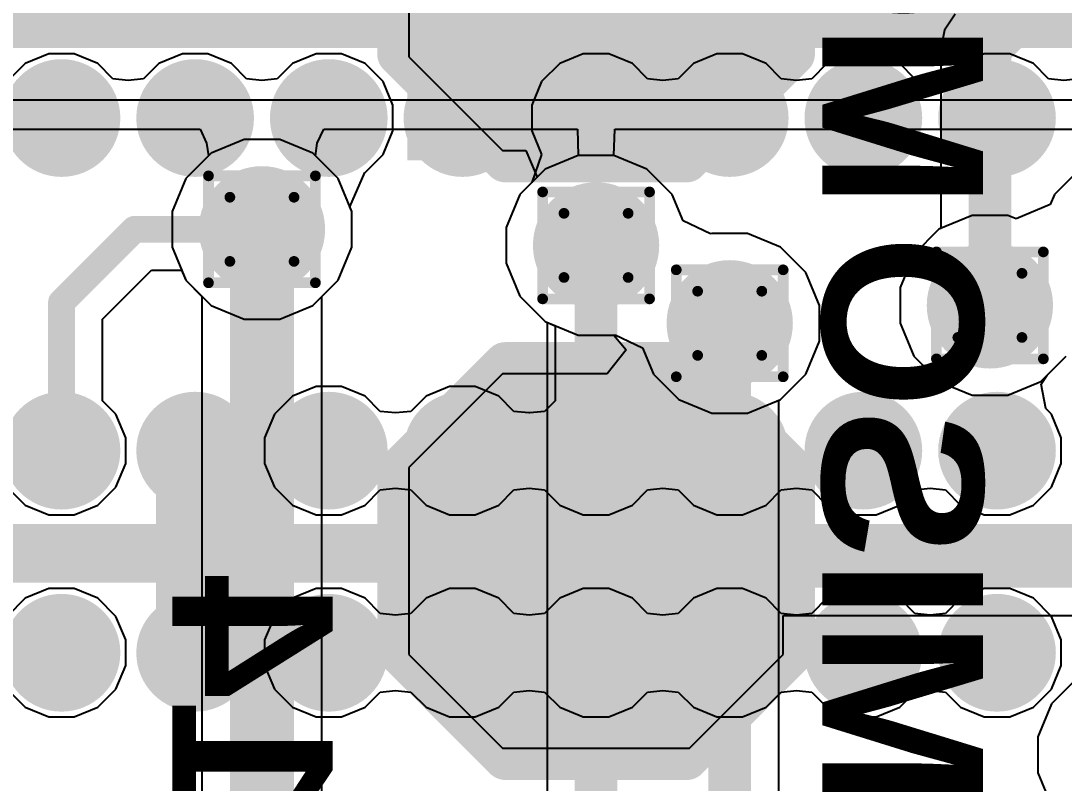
# Model space of a CAD drawing. Header units: inches. Extents: x -22 to 5433, y -13 to 5447.
# Drawn here: x 14.165 to 19.122, y -0.183 to 3.438 of the extents above; entities that cross this region are included whole.
import ezdxf

# ---------------------------------------------------------------- set-up
doc = ezdxf.new("R2010")
doc.units = ezdxf.units.IN
for name, color, linetype in [('Bottom Layer', 5, 'Continuous'), ('Bottom Overlay', 54, 'Continuous'), ('Bottom Paste', 16, 'Continuous'), ('Bottom Solder', 6, 'Continuous'), ('Drill Drawing', 1, 'Continuous'), ('Ground', 16, 'Continuous'), ('Power', 76, 'Continuous'), ('Top Layer', 1, 'Continuous'), ('Top Paste', 8, 'Continuous'), ('Top Solder', 216, 'Continuous'), ('Via Holes', 16, 'Continuous')]:
    doc.layers.add(name, color=color, linetype=linetype)
doc.styles.add('Arial_Bold', font='', dxfattribs={"height": 0.2})
doc.styles.get('Arial_Bold').set_extended_font_data('Arial', bold=True)

msp = doc.modelspace()

# ---------------------------------------------------------------- hatches: boundary and pattern name
at = {"layer": 'Bottom Layer'}
for points in [[(16.1361, 4.0923), (16.1361, 3.3303), (16.5171, 2.9493), (17.2791, 2.9493), (17.6601, 3.3303), (17.6601, 4.0923), (17.2791, 4.4733), (16.5171, 4.4733)], [(16.1361, 1.2534), (16.1361, 0.4914), (16.5171, 0.1104), (17.2791, 0.1104), (17.6601, 0.4914), (17.6601, 1.2534), (17.2791, 1.6344), (16.5171, 1.6344)]]:
    msp.add_hatch(color=5, dxfattribs=at).paths.add_polyline_path(points)
h = msp.add_hatch(color=5, dxfattribs=at)
edge = h.paths.add_edge_path()
edge.add_arc((15.3106, 2.4481), 0.3, 0, 360)
h = msp.add_hatch(color=5, dxfattribs=at)
edge = h.paths.add_edge_path()
edge.add_arc((16.8981, 2.3717), 0.3, 0, 360)
h = msp.add_hatch(color=5, dxfattribs=at)
edge = h.paths.add_edge_path()
edge.add_arc((18.7693, 2.0868), 0.3, 0, 360)
h = msp.add_hatch(color=5, dxfattribs=at)
edge = h.paths.add_edge_path()
edge.add_arc((17.5331, 2.0017), 0.3, 0, 360)
at = {"layer": 'Bottom Paste'}
for points in [[(16.1361, 4.0923), (16.1361, 3.3303), (16.5171, 2.9493), (17.2791, 2.9493), (17.6601, 3.3303), (17.6601, 4.0923), (17.2791, 4.4733), (16.5171, 4.4733)], [(16.1361, 1.2534), (16.1361, 0.4914), (16.5171, 0.1104), (17.2791, 0.1104), (17.6601, 0.4914), (17.6601, 1.2534), (17.2791, 1.6344), (16.5171, 1.6344)]]:
    msp.add_hatch(color=16, dxfattribs=at).paths.add_polyline_path(points)
at = {"layer": 'Bottom Solder'}
for points in [[(16.0345, 4.1431), (16.0345, 3.2795), (16.4663, 2.8477), (17.3299, 2.8477), (17.7617, 3.2795), (17.7617, 4.1431), (17.3299, 4.5749), (16.4663, 4.5749)], [(16.0345, 1.3042), (16.0345, 0.4406), (16.4663, 0.0088), (17.3299, 0.0088), (17.7617, 0.4406), (17.7617, 1.3042), (17.3299, 1.736), (16.4663, 1.736)]]:
    msp.add_hatch(color=6, dxfattribs=at).paths.add_polyline_path(points)
at = {"layer": 'Ground'}
h = msp.add_hatch(color=16, dxfattribs=at)
edge = h.paths.add_edge_path()
edge.add_arc((15.3106, 2.4481), 0.3, 0, 360)
h = msp.add_hatch(color=16, dxfattribs=at)
edge = h.paths.add_edge_path()
edge.add_arc((16.8981, 2.3717), 0.3, 0, 360)
h = msp.add_hatch(color=16, dxfattribs=at)
edge = h.paths.add_edge_path()
edge.add_arc((18.7693, 2.0868), 0.3, 0, 360)
h = msp.add_hatch(color=16, dxfattribs=at)
edge = h.paths.add_edge_path()
edge.add_arc((17.5331, 2.0017), 0.3, 0, 360)
at = {"layer": 'Power'}
h = msp.add_hatch(color=76, dxfattribs=at)
edge = h.paths.add_edge_path()
edge.add_arc((15.3106, 2.4481), 0.3, 0, 360)
h = msp.add_hatch(color=76, dxfattribs=at)
edge = h.paths.add_edge_path()
edge.add_arc((16.8981, 2.3717), 0.3, 0, 360)
h = msp.add_hatch(color=76, dxfattribs=at)
edge = h.paths.add_edge_path()
edge.add_arc((18.7693, 2.0868), 0.3, 0, 360)
h = msp.add_hatch(color=76, dxfattribs=at)
edge = h.paths.add_edge_path()
edge.add_arc((17.5331, 2.0017), 0.3, 0, 360)
at = {"layer": 'Top Layer'}
for points in [[(14.7309, 3.3245), (15.2389, 3.3245), (15.2389, 4.1373), (14.7309, 4.1373)], [(16.6359, 3.3245), (17.1439, 3.3245), (17.1439, 4.1373), (16.6359, 4.1373)], [(18.5409, 3.3245), (19.0489, 3.3245), (19.0489, 4.1373), (18.5409, 4.1373)], [(7.3731, 3.3096), (23.4261, 3.3096), (23.4261, 3.589), (7.3731, 3.589)], [(16.0009, 2.7762), (16.5089, 2.7762), (16.5089, 3.589), (16.0009, 3.589)], [(14.8071, 0.2362), (15.1881, 0.2362), (15.1881, 1.5824), (14.8071, 1.5824)], [(8.0081, 0.7696), (24.7131, 0.7696), (24.7131, 1.049), (8.0081, 1.049)]]:
    msp.add_hatch(color=1, dxfattribs=at).paths.add_polyline_path(points)
h = msp.add_hatch(color=1, dxfattribs=at)
edge = h.paths.add_edge_path()
edge.add_arc((14.3581, 2.9767), 0.178, 0, 360)
h = msp.add_hatch(color=1, dxfattribs=at)
edge = h.paths.add_edge_path()
edge.add_arc((14.9931, 2.9767), 0.178, 0, 360)
h = msp.add_hatch(color=1, dxfattribs=at)
edge = h.paths.add_edge_path()
edge.add_arc((15.6281, 2.9767), 0.178, 0, 360)
h = msp.add_hatch(color=1, dxfattribs=at)
edge = h.paths.add_edge_path()
edge.add_arc((16.2631, 2.9767), 0.178, 0, 360)
h = msp.add_hatch(color=1, dxfattribs=at)
edge = h.paths.add_edge_path()
edge.add_arc((16.8981, 2.9767), 0.178, 0, 360)
h = msp.add_hatch(color=1, dxfattribs=at)
edge = h.paths.add_edge_path()
edge.add_arc((17.5331, 2.9767), 0.178, 0, 360)
h = msp.add_hatch(color=1, dxfattribs=at)
edge = h.paths.add_edge_path()
edge.add_arc((18.1681, 2.9767), 0.178, 0, 360)
h = msp.add_hatch(color=1, dxfattribs=at)
edge = h.paths.add_edge_path()
edge.add_arc((18.8031, 2.9767), 0.178, 0, 360)
h = msp.add_hatch(color=1, dxfattribs=at)
edge = h.paths.add_edge_path()
edge.add_arc((15.3106, 2.4481), 0.3, 0, 360)
h = msp.add_hatch(color=1, dxfattribs=at)
edge = h.paths.add_edge_path()
edge.add_arc((16.8981, 2.3717), 0.3, 0, 360)
h = msp.add_hatch(color=1, dxfattribs=at)
edge = h.paths.add_edge_path()
edge.add_arc((18.7693, 2.0868), 0.3, 0, 360)
h = msp.add_hatch(color=1, dxfattribs=at)
edge = h.paths.add_edge_path()
edge.add_arc((17.5331, 2.0017), 0.3, 0, 360)
h = msp.add_hatch(color=1, dxfattribs=at)
edge = h.paths.add_edge_path()
edge.add_arc((14.3581, 1.3967), 0.178, 0, 360)
h = msp.add_hatch(color=1, dxfattribs=at)
edge = h.paths.add_edge_path()
edge.add_arc((14.9931, 1.3967), 0.178, 0, 360)
h = msp.add_hatch(color=1, dxfattribs=at)
edge = h.paths.add_edge_path()
edge.add_arc((15.6281, 1.3967), 0.178, 0, 360)
h = msp.add_hatch(color=1, dxfattribs=at)
edge = h.paths.add_edge_path()
edge.add_arc((16.2631, 1.3967), 0.178, 0, 360)
h = msp.add_hatch(color=1, dxfattribs=at)
edge = h.paths.add_edge_path()
edge.add_arc((16.8981, 1.3967), 0.178, 0, 360)
h = msp.add_hatch(color=1, dxfattribs=at)
edge = h.paths.add_edge_path()
edge.add_arc((17.5331, 1.3967), 0.178, 0, 360)
h = msp.add_hatch(color=1, dxfattribs=at)
edge = h.paths.add_edge_path()
edge.add_arc((18.1681, 1.3967), 0.178, 0, 360)
h = msp.add_hatch(color=1, dxfattribs=at)
edge = h.paths.add_edge_path()
edge.add_arc((18.8031, 1.3967), 0.178, 0, 360)
h = msp.add_hatch(color=1, dxfattribs=at)
edge = h.paths.add_edge_path()
edge.add_arc((14.3581, 0.4367), 0.178, 0, 360)
h = msp.add_hatch(color=1, dxfattribs=at)
edge = h.paths.add_edge_path()
edge.add_arc((14.9931, 0.4367), 0.178, 0, 360)
h = msp.add_hatch(color=1, dxfattribs=at)
edge = h.paths.add_edge_path()
edge.add_arc((15.6281, 0.4367), 0.178, 0, 360)
h = msp.add_hatch(color=1, dxfattribs=at)
edge = h.paths.add_edge_path()
edge.add_arc((16.2631, 0.4367), 0.178, 0, 360)
h = msp.add_hatch(color=1, dxfattribs=at)
edge = h.paths.add_edge_path()
edge.add_arc((16.8981, 0.4367), 0.178, 0, 360)
h = msp.add_hatch(color=1, dxfattribs=at)
edge = h.paths.add_edge_path()
edge.add_arc((17.5331, 0.4367), 0.178, 0, 360)
h = msp.add_hatch(color=1, dxfattribs=at)
edge = h.paths.add_edge_path()
edge.add_arc((18.1681, 0.4367), 0.178, 0, 360)
h = msp.add_hatch(color=1, dxfattribs=at)
edge = h.paths.add_edge_path()
edge.add_arc((18.8031, 0.4367), 0.178, 0, 360)
at = {"layer": 'Top Paste'}
h = msp.add_hatch(color=8, dxfattribs=at)
edge = h.paths.add_edge_path()
edge.add_arc((14.3581, 2.9767), 0.178, 0, 360)
h = msp.add_hatch(color=8, dxfattribs=at)
edge = h.paths.add_edge_path()
edge.add_arc((14.9931, 2.9767), 0.178, 0, 360)
h = msp.add_hatch(color=8, dxfattribs=at)
edge = h.paths.add_edge_path()
edge.add_arc((15.6281, 2.9767), 0.178, 0, 360)
h = msp.add_hatch(color=8, dxfattribs=at)
edge = h.paths.add_edge_path()
edge.add_arc((16.2631, 2.9767), 0.178, 0, 360)
h = msp.add_hatch(color=8, dxfattribs=at)
edge = h.paths.add_edge_path()
edge.add_arc((16.8981, 2.9767), 0.178, 0, 360)
h = msp.add_hatch(color=8, dxfattribs=at)
edge = h.paths.add_edge_path()
edge.add_arc((17.5331, 2.9767), 0.178, 0, 360)
h = msp.add_hatch(color=8, dxfattribs=at)
edge = h.paths.add_edge_path()
edge.add_arc((18.1681, 2.9767), 0.178, 0, 360)
h = msp.add_hatch(color=8, dxfattribs=at)
edge = h.paths.add_edge_path()
edge.add_arc((18.8031, 2.9767), 0.178, 0, 360)
h = msp.add_hatch(color=8, dxfattribs=at)
edge = h.paths.add_edge_path()
edge.add_arc((14.3581, 1.3967), 0.178, 0, 360)
h = msp.add_hatch(color=8, dxfattribs=at)
edge = h.paths.add_edge_path()
edge.add_arc((14.9931, 1.3967), 0.178, 0, 360)
h = msp.add_hatch(color=8, dxfattribs=at)
edge = h.paths.add_edge_path()
edge.add_arc((15.6281, 1.3967), 0.178, 0, 360)
h = msp.add_hatch(color=8, dxfattribs=at)
edge = h.paths.add_edge_path()
edge.add_arc((16.2631, 1.3967), 0.178, 0, 360)
h = msp.add_hatch(color=8, dxfattribs=at)
edge = h.paths.add_edge_path()
edge.add_arc((16.8981, 1.3967), 0.178, 0, 360)
h = msp.add_hatch(color=8, dxfattribs=at)
edge = h.paths.add_edge_path()
edge.add_arc((17.5331, 1.3967), 0.178, 0, 360)
h = msp.add_hatch(color=8, dxfattribs=at)
edge = h.paths.add_edge_path()
edge.add_arc((18.1681, 1.3967), 0.178, 0, 360)
h = msp.add_hatch(color=8, dxfattribs=at)
edge = h.paths.add_edge_path()
edge.add_arc((18.8031, 1.3967), 0.178, 0, 360)
h = msp.add_hatch(color=8, dxfattribs=at)
edge = h.paths.add_edge_path()
edge.add_arc((14.3581, 0.4367), 0.178, 0, 360)
h = msp.add_hatch(color=8, dxfattribs=at)
edge = h.paths.add_edge_path()
edge.add_arc((14.9931, 0.4367), 0.178, 0, 360)
h = msp.add_hatch(color=8, dxfattribs=at)
edge = h.paths.add_edge_path()
edge.add_arc((15.6281, 0.4367), 0.178, 0, 360)
h = msp.add_hatch(color=8, dxfattribs=at)
edge = h.paths.add_edge_path()
edge.add_arc((16.2631, 0.4367), 0.178, 0, 360)
h = msp.add_hatch(color=8, dxfattribs=at)
edge = h.paths.add_edge_path()
edge.add_arc((16.8981, 0.4367), 0.178, 0, 360)
h = msp.add_hatch(color=8, dxfattribs=at)
edge = h.paths.add_edge_path()
edge.add_arc((17.5331, 0.4367), 0.178, 0, 360)
h = msp.add_hatch(color=8, dxfattribs=at)
edge = h.paths.add_edge_path()
edge.add_arc((18.1681, 0.4367), 0.178, 0, 360)
h = msp.add_hatch(color=8, dxfattribs=at)
edge = h.paths.add_edge_path()
edge.add_arc((18.8031, 0.4367), 0.178, 0, 360)
at = {"layer": 'Top Solder'}
h = msp.add_hatch(color=216, dxfattribs=at)
edge = h.paths.add_edge_path()
edge.add_arc((14.3581, 2.9767), 0.2796, 0, 360)
h = msp.add_hatch(color=216, dxfattribs=at)
edge = h.paths.add_edge_path()
edge.add_arc((14.9931, 2.9767), 0.2796, 0, 360)
h = msp.add_hatch(color=216, dxfattribs=at)
edge = h.paths.add_edge_path()
edge.add_arc((15.6281, 2.9767), 0.2796, 0, 360)
h = msp.add_hatch(color=216, dxfattribs=at)
edge = h.paths.add_edge_path()
edge.add_arc((16.2631, 2.9767), 0.2796, 0, 360)
h = msp.add_hatch(color=216, dxfattribs=at)
edge = h.paths.add_edge_path()
edge.add_arc((16.8981, 2.9767), 0.2796, 0, 360)
h = msp.add_hatch(color=216, dxfattribs=at)
edge = h.paths.add_edge_path()
edge.add_arc((17.5331, 2.9767), 0.2796, 0, 360)
h = msp.add_hatch(color=216, dxfattribs=at)
edge = h.paths.add_edge_path()
edge.add_arc((18.1681, 2.9767), 0.2796, 0, 360)
h = msp.add_hatch(color=216, dxfattribs=at)
edge = h.paths.add_edge_path()
edge.add_arc((18.8031, 2.9767), 0.2796, 0, 360)
h = msp.add_hatch(color=216, dxfattribs=at)
edge = h.paths.add_edge_path()
edge.add_arc((14.3581, 1.3967), 0.2796, 0, 360)
h = msp.add_hatch(color=216, dxfattribs=at)
edge = h.paths.add_edge_path()
edge.add_arc((14.9931, 1.3967), 0.2796, 0, 360)
h = msp.add_hatch(color=216, dxfattribs=at)
edge = h.paths.add_edge_path()
edge.add_arc((15.6281, 1.3967), 0.2796, 0, 360)
h = msp.add_hatch(color=216, dxfattribs=at)
edge = h.paths.add_edge_path()
edge.add_arc((16.2631, 1.3967), 0.2796, 0, 360)
h = msp.add_hatch(color=216, dxfattribs=at)
edge = h.paths.add_edge_path()
edge.add_arc((16.8981, 1.3967), 0.2796, 0, 360)
h = msp.add_hatch(color=216, dxfattribs=at)
edge = h.paths.add_edge_path()
edge.add_arc((17.5331, 1.3967), 0.2796, 0, 360)
h = msp.add_hatch(color=216, dxfattribs=at)
edge = h.paths.add_edge_path()
edge.add_arc((18.1681, 1.3967), 0.2796, 0, 360)
h = msp.add_hatch(color=216, dxfattribs=at)
edge = h.paths.add_edge_path()
edge.add_arc((18.8031, 1.3967), 0.2796, 0, 360)
h = msp.add_hatch(color=216, dxfattribs=at)
edge = h.paths.add_edge_path()
edge.add_arc((14.3581, 0.4367), 0.2796, 0, 360)
h = msp.add_hatch(color=216, dxfattribs=at)
edge = h.paths.add_edge_path()
edge.add_arc((14.9931, 0.4367), 0.2796, 0, 360)
h = msp.add_hatch(color=216, dxfattribs=at)
edge = h.paths.add_edge_path()
edge.add_arc((15.6281, 0.4367), 0.2796, 0, 360)
h = msp.add_hatch(color=216, dxfattribs=at)
edge = h.paths.add_edge_path()
edge.add_arc((16.2631, 0.4367), 0.2796, 0, 360)
h = msp.add_hatch(color=216, dxfattribs=at)
edge = h.paths.add_edge_path()
edge.add_arc((16.8981, 0.4367), 0.2796, 0, 360)
h = msp.add_hatch(color=216, dxfattribs=at)
edge = h.paths.add_edge_path()
edge.add_arc((17.5331, 0.4367), 0.2796, 0, 360)
h = msp.add_hatch(color=216, dxfattribs=at)
edge = h.paths.add_edge_path()
edge.add_arc((18.1681, 0.4367), 0.2796, 0, 360)
h = msp.add_hatch(color=216, dxfattribs=at)
edge = h.paths.add_edge_path()
edge.add_arc((18.8031, 0.4367), 0.2796, 0, 360)
at = {"layer": 'Via Holes'}
h = msp.add_hatch(color=7, dxfattribs=at)
edge = h.paths.add_edge_path()
edge.add_arc((15.3106, 2.4481), 0.15, 0, 360)
h = msp.add_hatch(color=7, dxfattribs=at)
edge = h.paths.add_edge_path()
edge.add_arc((16.8981, 2.3717), 0.15, 0, 360)
h = msp.add_hatch(color=7, dxfattribs=at)
edge = h.paths.add_edge_path()
edge.add_arc((18.7693, 2.0868), 0.15, 0, 360)
h = msp.add_hatch(color=7, dxfattribs=at)
edge = h.paths.add_edge_path()
edge.add_arc((17.5331, 2.0017), 0.15, 0, 360)

# ---------------------------------------------------------------- linework, layer by layer
at = {"layer": 'Bottom Layer'}
for p, q in [((16.0091, 4.1558), (16.0091, 3.2668)), ((16.0091, 3.2668), (16.4536, 2.8223)), ((15.2257, 2.8751), (15.0687, 2.81)), ((15.3955, 2.8751), (15.2257, 2.8751)), ((15.5525, 2.81), (15.3955, 2.8751)), ((15.0687, 2.81), (14.9486, 2.6899)), ((15.6726, 2.6899), (15.5525, 2.81)), ((16.4536, 2.8223), (16.5651, 2.8223)), ((16.5651, 2.8223), (16.6178, 2.6953)), ((14.9486, 2.6899), (14.8836, 2.533)), ((15.7376, 2.533), (15.6726, 2.6899)), ((16.6178, 2.6953), (16.5361, 2.6136)), ((16.5361, 2.6136), (16.4711, 2.4567)), ((14.8836, 2.533), (14.8836, 2.3631)), ((15.7376, 2.3631), (15.7376, 2.533)), ((16.4711, 2.4567), (16.4711, 2.2868)), ((14.8836, 2.3631), (14.9486, 2.2062)), ((15.6726, 2.2062), (15.7376, 2.3631)), ((16.4711, 2.2868), (16.5361, 2.1299)), ((14.9486, 2.2062), (15.0257, 2.1291)), ((15.5955, 2.1291), (15.6726, 2.2062)), ((15.0257, 2.1291), (15.0257, -1.3242)), ((15.5955, -1.3242), (15.5955, 2.1291)), ((16.5361, 2.1299), (16.6562, 2.0098)), ((16.6562, 2.0098), (16.8132, 1.9447)), ((16.8132, 1.9447), (16.983, 1.9447)), ((16.983, 1.9447), (17.0418, 1.8752)), ((17.0418, 1.8752), (16.9514, 1.7614)), ((16.4536, 1.7614), (16.0091, 1.3169)), ((16.9514, 1.7614), (16.4536, 1.7614)), ((16.0091, 1.3169), (16.0091, 0.4279)), ((17.7871, 0.4279), (17.7871, 0.6134)), ((17.7871, 0.6134), (19.8928, 0.6134)), ((16.0091, 0.4279), (16.4536, -0.0166)), ((17.3426, -0.0166), (17.7871, 0.4279)), ((16.4536, -0.0166), (17.3426, -0.0166))]:
    msp.add_line(p, q, dxfattribs=at)
for points in [[(15.3106, -2.2071, 0.3048, 0.3048, 0), (15.3106, 2.4481, 0.3048, 0.3048, 0)], [(16.8981, 0.8724, 0.254, 0.254, 0), (19.8928, 0.8724, 0.254, 0.254, 0)]]:
    msp.add_lwpolyline(points, format="xyseb", dxfattribs=at)
for points in [[(15.2344, 2.4481, 0.1524, 0.1524, 1), (15.3868, 2.4481, 0.1524, 0.1524, 1)], [(16.8346, 0.8724, 0.127, 0.127, 1), (16.9616, 0.8724, 0.127, 0.127, 1)]]:
    msp.add_lwpolyline(points, format="xyseb", close=True, dxfattribs=at)
at = {"layer": 'Bottom Overlay'}
for points in [[(15.9583, 3.2795, 0.2, 0.2, 0), (15.9583, 4.1431, 0.2, 0.2, 0)], [(17.8379, 3.2795, 0.2, 0.2, 0), (17.8379, 4.1431, 0.2, 0.2, 0)], [(15.9583, 3.2795, 0.2, 0.2, 0), (16.4663, 2.7715, 0.2, 0.2, 0)], [(17.3299, 2.7715, 0.2, 0.2, 0), (17.8379, 3.2795, 0.2, 0.2, 0)], [(16.4663, 2.7715, 0.2, 0.2, 0), (17.3299, 2.7715, 0.2, 0.2, 0)], [(15.9583, 1.3042, 0.2, 0.2, 0), (16.4663, 1.8122, 0.2, 0.2, 0)], [(16.4663, 1.8122, 0.2, 0.2, 0), (17.3299, 1.8122, 0.2, 0.2, 0)], [(17.3299, 1.8122, 0.2, 0.2, 0), (17.8379, 1.3042, 0.2, 0.2, 0)], [(15.9583, 0.4406, 0.2, 0.2, 0), (15.9583, 1.3042, 0.2, 0.2, 0)], [(17.8379, 0.4406, 0.2, 0.2, 0), (17.8379, 1.3042, 0.2, 0.2, 0)], [(15.9583, 0.4406, 0.2, 0.2, 0), (16.4663, -0.0674, 0.2, 0.2, 0)], [(17.3299, -0.0674, 0.2, 0.2, 0), (17.8379, 0.4406, 0.2, 0.2, 0)], [(16.4663, -0.0674, 0.2, 0.2, 0), (17.3299, -0.0674, 0.2, 0.2, 0)]]:
    msp.add_lwpolyline(points, format="xyseb", dxfattribs=at)
for points in [[(15.9083, 3.2795, 0.1, 0.1, 1), (16.0083, 3.2795, 0.1, 0.1, 1)], [(15.9083, 3.2795, 0.1, 0.1, 1), (16.0083, 3.2795, 0.1, 0.1, 1)], [(17.7879, 3.2795, 0.1, 0.1, 1), (17.8879, 3.2795, 0.1, 0.1, 1)], [(17.7879, 3.2795, 0.1, 0.1, 1), (17.8879, 3.2795, 0.1, 0.1, 1)], [(16.4163, 2.7715, 0.1, 0.1, 1), (16.5163, 2.7715, 0.1, 0.1, 1)], [(16.4163, 2.7715, 0.1, 0.1, 1), (16.5163, 2.7715, 0.1, 0.1, 1)], [(17.2799, 2.7715, 0.1, 0.1, 1), (17.3799, 2.7715, 0.1, 0.1, 1)], [(17.2799, 2.7715, 0.1, 0.1, 1), (17.3799, 2.7715, 0.1, 0.1, 1)], [(16.4163, 1.8122, 0.1, 0.1, 1), (16.5163, 1.8122, 0.1, 0.1, 1)], [(16.4163, 1.8122, 0.1, 0.1, 1), (16.5163, 1.8122, 0.1, 0.1, 1)], [(17.2799, 1.8122, 0.1, 0.1, 1), (17.3799, 1.8122, 0.1, 0.1, 1)], [(17.2799, 1.8122, 0.1, 0.1, 1), (17.3799, 1.8122, 0.1, 0.1, 1)], [(15.9083, 1.3042, 0.1, 0.1, 1), (16.0083, 1.3042, 0.1, 0.1, 1)], [(15.9083, 1.3042, 0.1, 0.1, 1), (16.0083, 1.3042, 0.1, 0.1, 1)], [(17.7879, 1.3042, 0.1, 0.1, 1), (17.8879, 1.3042, 0.1, 0.1, 1)], [(17.7879, 1.3042, 0.1, 0.1, 1), (17.8879, 1.3042, 0.1, 0.1, 1)], [(15.9083, 0.4406, 0.1, 0.1, 1), (16.0083, 0.4406, 0.1, 0.1, 1)], [(15.9083, 0.4406, 0.1, 0.1, 1), (16.0083, 0.4406, 0.1, 0.1, 1)], [(17.7879, 0.4406, 0.1, 0.1, 1), (17.8879, 0.4406, 0.1, 0.1, 1)], [(17.7879, 0.4406, 0.1, 0.1, 1), (17.8879, 0.4406, 0.1, 0.1, 1)], [(16.4163, -0.0674, 0.1, 0.1, 1), (16.5163, -0.0674, 0.1, 0.1, 1)], [(16.4163, -0.0674, 0.1, 0.1, 1), (16.5163, -0.0674, 0.1, 0.1, 1)], [(17.2799, -0.0674, 0.1, 0.1, 1), (17.3799, -0.0674, 0.1, 0.1, 1)], [(17.2799, -0.0674, 0.1, 0.1, 1), (17.3799, -0.0674, 0.1, 0.1, 1)]]:
    msp.add_lwpolyline(points, format="xyseb", close=True, dxfattribs=at)
at = {"layer": 'Drill Drawing'}
for points in [[(15.0566, 2.7021, 0.0508, 0.0508, 0), (15.5646, 2.7021, 0.0508, 0.0508, 0)], [(15.0566, 2.1941, 0.0508, 0.0508, 0), (15.0566, 2.7021, 0.0508, 0.0508, 0)], [(15.5646, 2.1941, 0.0508, 0.0508, 0), (15.5646, 2.7021, 0.0508, 0.0508, 0)], [(16.6441, 2.6257, 0.0508, 0.0508, 0), (17.1521, 2.6257, 0.0508, 0.0508, 0)], [(16.6441, 2.1177, 0.0508, 0.0508, 0), (16.6441, 2.6257, 0.0508, 0.0508, 0)], [(17.1521, 2.1177, 0.0508, 0.0508, 0), (17.1521, 2.6257, 0.0508, 0.0508, 0)], [(15.1582, 2.6005, 0.0508, 0.0508, 0), (15.463, 2.6005, 0.0508, 0.0508, 0)], [(15.1582, 2.2957, 0.0508, 0.0508, 0), (15.1582, 2.6005, 0.0508, 0.0508, 0)], [(15.463, 2.2957, 0.0508, 0.0508, 0), (15.463, 2.6005, 0.0508, 0.0508, 0)], [(16.7457, 2.5241, 0.0508, 0.0508, 0), (17.0505, 2.5241, 0.0508, 0.0508, 0)], [(16.7457, 2.2193, 0.0508, 0.0508, 0), (16.7457, 2.5241, 0.0508, 0.0508, 0)], [(17.0505, 2.2193, 0.0508, 0.0508, 0), (17.0505, 2.5241, 0.0508, 0.0508, 0)], [(18.5153, 2.3408, 0.0508, 0.0508, 0), (19.0233, 2.3408, 0.0508, 0.0508, 0)], [(18.5153, 1.8328, 0.0508, 0.0508, 0), (18.5153, 2.3408, 0.0508, 0.0508, 0)], [(19.0233, 1.8328, 0.0508, 0.0508, 0), (19.0233, 2.3408, 0.0508, 0.0508, 0)], [(15.1582, 2.2957, 0.0508, 0.0508, 0), (15.463, 2.2957, 0.0508, 0.0508, 0)], [(17.2791, 2.2557, 0.0508, 0.0508, 0), (17.7871, 2.2557, 0.0508, 0.0508, 0)], [(17.2791, 1.7477, 0.0508, 0.0508, 0), (17.2791, 2.2557, 0.0508, 0.0508, 0)], [(17.7871, 1.7477, 0.0508, 0.0508, 0), (17.7871, 2.2557, 0.0508, 0.0508, 0)], [(16.7457, 2.2193, 0.0508, 0.0508, 0), (17.0505, 2.2193, 0.0508, 0.0508, 0)], [(18.6169, 2.2392, 0.0508, 0.0508, 0), (18.9217, 2.2392, 0.0508, 0.0508, 0)], [(18.6169, 1.9344, 0.0508, 0.0508, 0), (18.6169, 2.2392, 0.0508, 0.0508, 0)], [(18.9217, 1.9344, 0.0508, 0.0508, 0), (18.9217, 2.2392, 0.0508, 0.0508, 0)], [(15.0566, 2.1941, 0.0508, 0.0508, 0), (15.5646, 2.1941, 0.0508, 0.0508, 0)], [(16.6441, 2.1177, 0.0508, 0.0508, 0), (17.1521, 2.1177, 0.0508, 0.0508, 0)], [(17.3807, 2.1541, 0.0508, 0.0508, 0), (17.6855, 2.1541, 0.0508, 0.0508, 0)], [(17.3807, 1.8493, 0.0508, 0.0508, 0), (17.3807, 2.1541, 0.0508, 0.0508, 0)], [(17.6855, 1.8493, 0.0508, 0.0508, 0), (17.6855, 2.1541, 0.0508, 0.0508, 0)], [(18.6169, 1.9344, 0.0508, 0.0508, 0), (18.9217, 1.9344, 0.0508, 0.0508, 0)], [(17.3807, 1.8493, 0.0508, 0.0508, 0), (17.6855, 1.8493, 0.0508, 0.0508, 0)], [(18.5153, 1.8328, 0.0508, 0.0508, 0), (19.0233, 1.8328, 0.0508, 0.0508, 0)], [(17.2791, 1.7477, 0.0508, 0.0508, 0), (17.7871, 1.7477, 0.0508, 0.0508, 0)]]:
    msp.add_lwpolyline(points, format="xyseb", dxfattribs=at)
for points in [[(15.0439, 2.7021, 0.0254, 0.0254, 1), (15.0693, 2.7021, 0.0254, 0.0254, 1)], [(15.0439, 2.7021, 0.0254, 0.0254, 1), (15.0693, 2.7021, 0.0254, 0.0254, 1)], [(15.5519, 2.7021, 0.0254, 0.0254, 1), (15.5773, 2.7021, 0.0254, 0.0254, 1)], [(15.5519, 2.7021, 0.0254, 0.0254, 1), (15.5773, 2.7021, 0.0254, 0.0254, 1)], [(16.6314, 2.6257, 0.0254, 0.0254, 1), (16.6568, 2.6257, 0.0254, 0.0254, 1)], [(16.6314, 2.6257, 0.0254, 0.0254, 1), (16.6568, 2.6257, 0.0254, 0.0254, 1)], [(17.1394, 2.6257, 0.0254, 0.0254, 1), (17.1648, 2.6257, 0.0254, 0.0254, 1)], [(17.1394, 2.6257, 0.0254, 0.0254, 1), (17.1648, 2.6257, 0.0254, 0.0254, 1)], [(15.1455, 2.6005, 0.0254, 0.0254, 1), (15.1709, 2.6005, 0.0254, 0.0254, 1)], [(15.1455, 2.6005, 0.0254, 0.0254, 1), (15.1709, 2.6005, 0.0254, 0.0254, 1)], [(15.4503, 2.6005, 0.0254, 0.0254, 1), (15.4757, 2.6005, 0.0254, 0.0254, 1)], [(15.4503, 2.6005, 0.0254, 0.0254, 1), (15.4757, 2.6005, 0.0254, 0.0254, 1)], [(16.733, 2.5241, 0.0254, 0.0254, 1), (16.7584, 2.5241, 0.0254, 0.0254, 1)], [(16.733, 2.5241, 0.0254, 0.0254, 1), (16.7584, 2.5241, 0.0254, 0.0254, 1)], [(17.0378, 2.5241, 0.0254, 0.0254, 1), (17.0632, 2.5241, 0.0254, 0.0254, 1)], [(17.0378, 2.5241, 0.0254, 0.0254, 1), (17.0632, 2.5241, 0.0254, 0.0254, 1)], [(18.5026, 2.3408, 0.0254, 0.0254, 1), (18.528, 2.3408, 0.0254, 0.0254, 1)], [(18.5026, 2.3408, 0.0254, 0.0254, 1), (18.528, 2.3408, 0.0254, 0.0254, 1)], [(19.0106, 2.3408, 0.0254, 0.0254, 1), (19.036, 2.3408, 0.0254, 0.0254, 1)], [(19.0106, 2.3408, 0.0254, 0.0254, 1), (19.036, 2.3408, 0.0254, 0.0254, 1)], [(15.1455, 2.2957, 0.0254, 0.0254, 1), (15.1709, 2.2957, 0.0254, 0.0254, 1)], [(15.1455, 2.2957, 0.0254, 0.0254, 1), (15.1709, 2.2957, 0.0254, 0.0254, 1)], [(15.4503, 2.2957, 0.0254, 0.0254, 1), (15.4757, 2.2957, 0.0254, 0.0254, 1)], [(15.4503, 2.2957, 0.0254, 0.0254, 1), (15.4757, 2.2957, 0.0254, 0.0254, 1)], [(17.2664, 2.2557, 0.0254, 0.0254, 1), (17.2918, 2.2557, 0.0254, 0.0254, 1)], [(17.2664, 2.2557, 0.0254, 0.0254, 1), (17.2918, 2.2557, 0.0254, 0.0254, 1)], [(17.7744, 2.2557, 0.0254, 0.0254, 1), (17.7998, 2.2557, 0.0254, 0.0254, 1)], [(17.7744, 2.2557, 0.0254, 0.0254, 1), (17.7998, 2.2557, 0.0254, 0.0254, 1)], [(16.733, 2.2193, 0.0254, 0.0254, 1), (16.7584, 2.2193, 0.0254, 0.0254, 1)], [(16.733, 2.2193, 0.0254, 0.0254, 1), (16.7584, 2.2193, 0.0254, 0.0254, 1)], [(17.0378, 2.2193, 0.0254, 0.0254, 1), (17.0632, 2.2193, 0.0254, 0.0254, 1)], [(17.0378, 2.2193, 0.0254, 0.0254, 1), (17.0632, 2.2193, 0.0254, 0.0254, 1)], [(18.6042, 2.2392, 0.0254, 0.0254, 1), (18.6296, 2.2392, 0.0254, 0.0254, 1)], [(18.6042, 2.2392, 0.0254, 0.0254, 1), (18.6296, 2.2392, 0.0254, 0.0254, 1)], [(18.909, 2.2392, 0.0254, 0.0254, 1), (18.9344, 2.2392, 0.0254, 0.0254, 1)], [(18.909, 2.2392, 0.0254, 0.0254, 1), (18.9344, 2.2392, 0.0254, 0.0254, 1)], [(15.0439, 2.1941, 0.0254, 0.0254, 1), (15.0693, 2.1941, 0.0254, 0.0254, 1)], [(15.0439, 2.1941, 0.0254, 0.0254, 1), (15.0693, 2.1941, 0.0254, 0.0254, 1)], [(15.5519, 2.1941, 0.0254, 0.0254, 1), (15.5773, 2.1941, 0.0254, 0.0254, 1)], [(15.5519, 2.1941, 0.0254, 0.0254, 1), (15.5773, 2.1941, 0.0254, 0.0254, 1)], [(16.6314, 2.1177, 0.0254, 0.0254, 1), (16.6568, 2.1177, 0.0254, 0.0254, 1)], [(16.6314, 2.1177, 0.0254, 0.0254, 1), (16.6568, 2.1177, 0.0254, 0.0254, 1)], [(17.1394, 2.1177, 0.0254, 0.0254, 1), (17.1648, 2.1177, 0.0254, 0.0254, 1)], [(17.1394, 2.1177, 0.0254, 0.0254, 1), (17.1648, 2.1177, 0.0254, 0.0254, 1)], [(17.368, 2.1541, 0.0254, 0.0254, 1), (17.3934, 2.1541, 0.0254, 0.0254, 1)], [(17.368, 2.1541, 0.0254, 0.0254, 1), (17.3934, 2.1541, 0.0254, 0.0254, 1)], [(17.6728, 2.1541, 0.0254, 0.0254, 1), (17.6982, 2.1541, 0.0254, 0.0254, 1)], [(17.6728, 2.1541, 0.0254, 0.0254, 1), (17.6982, 2.1541, 0.0254, 0.0254, 1)], [(18.6042, 1.9344, 0.0254, 0.0254, 1), (18.6296, 1.9344, 0.0254, 0.0254, 1)], [(18.6042, 1.9344, 0.0254, 0.0254, 1), (18.6296, 1.9344, 0.0254, 0.0254, 1)], [(18.909, 1.9344, 0.0254, 0.0254, 1), (18.9344, 1.9344, 0.0254, 0.0254, 1)], [(18.909, 1.9344, 0.0254, 0.0254, 1), (18.9344, 1.9344, 0.0254, 0.0254, 1)], [(17.368, 1.8493, 0.0254, 0.0254, 1), (17.3934, 1.8493, 0.0254, 0.0254, 1)], [(17.368, 1.8493, 0.0254, 0.0254, 1), (17.3934, 1.8493, 0.0254, 0.0254, 1)], [(17.6728, 1.8493, 0.0254, 0.0254, 1), (17.6982, 1.8493, 0.0254, 0.0254, 1)], [(17.6728, 1.8493, 0.0254, 0.0254, 1), (17.6982, 1.8493, 0.0254, 0.0254, 1)], [(18.5026, 1.8328, 0.0254, 0.0254, 1), (18.528, 1.8328, 0.0254, 0.0254, 1)], [(18.5026, 1.8328, 0.0254, 0.0254, 1), (18.528, 1.8328, 0.0254, 0.0254, 1)], [(19.0106, 1.8328, 0.0254, 0.0254, 1), (19.036, 1.8328, 0.0254, 0.0254, 1)], [(19.0106, 1.8328, 0.0254, 0.0254, 1), (19.036, 1.8328, 0.0254, 0.0254, 1)], [(17.2664, 1.7477, 0.0254, 0.0254, 1), (17.2918, 1.7477, 0.0254, 0.0254, 1)], [(17.2664, 1.7477, 0.0254, 0.0254, 1), (17.2918, 1.7477, 0.0254, 0.0254, 1)], [(17.7744, 1.7477, 0.0254, 0.0254, 1), (17.7998, 1.7477, 0.0254, 0.0254, 1)], [(17.7744, 1.7477, 0.0254, 0.0254, 1), (17.7998, 1.7477, 0.0254, 0.0254, 1)]]:
    msp.add_lwpolyline(points, format="xyseb", close=True, dxfattribs=at)
at = {"layer": 'Ground'}
for p, q in [((18.6045, 3.4698), (18.5539, 3.3942)), ((18.5539, 3.3942), (18.5362, 3.305)), ((18.5362, 3.305), (18.5362, 2.4524)), ((15.2257, 2.8751), (15.0687, 2.81)), ((15.3955, 2.8751), (15.2257, 2.8751)), ((15.5525, 2.81), (15.3955, 2.8751)), ((15.0687, 2.81), (14.9486, 2.6899)), ((15.6726, 2.6899), (15.5525, 2.81)), ((16.8132, 2.7987), (16.6562, 2.7337)), ((16.983, 2.7987), (16.8132, 2.7987)), ((17.14, 2.7337), (16.983, 2.7987)), ((16.6562, 2.7337), (16.5361, 2.6136)), ((17.2601, 2.6136), (17.14, 2.7337)), ((14.9486, 2.6899), (14.8836, 2.533)), ((15.7376, 2.533), (15.6726, 2.6899)), ((16.5361, 2.6136), (16.4711, 2.4567)), ((17.3121, 2.488), (17.2601, 2.6136)), ((14.8836, 2.533), (14.8836, 2.3631)), ((15.7376, 2.3631), (15.7376, 2.533)), ((17.4424, 2.4264), (17.3121, 2.488)), ((16.4711, 2.4567), (16.4711, 2.2868)), ((18.5274, 2.4488), (18.4073, 2.3287)), ((18.5362, 2.4524), (18.5274, 2.4488)), ((17.4482, 2.4287), (17.4424, 2.4264)), ((17.618, 2.4287), (17.4482, 2.4287)), ((17.775, 2.3637), (17.618, 2.4287)), ((14.8836, 2.3631), (14.9486, 2.2062)), ((15.6726, 2.2062), (15.7376, 2.3631)), ((17.8951, 2.2436), (17.775, 2.3637)), ((16.4711, 2.2868), (16.5361, 2.1299)), ((18.4073, 2.3287), (18.3423, 2.1717)), ((17.9601, 2.0867), (17.8951, 2.2436)), ((14.9486, 2.2062), (15.0687, 2.0861)), ((15.5525, 2.0861), (15.6726, 2.2062)), ((18.3423, 2.1717), (18.3423, 2.0019)), ((15.0687, 2.0861), (15.2257, 2.0211)), ((15.3955, 2.0211), (15.5525, 2.0861)), ((16.5361, 2.1299), (16.6562, 2.0098)), ((17.9601, 1.9168), (17.9601, 2.0867)), ((15.2257, 2.0211), (15.3955, 2.0211)), ((16.6562, 2.0098), (16.665, 2.0061)), ((16.665, 2.0061), (16.665, -1.7763)), ((18.3423, 2.0019), (18.4073, 1.8449)), ((17.8951, 1.7599), (17.9601, 1.9168)), ((18.4073, 1.8449), (18.5274, 1.7248)), ((19.0111, 1.7248), (19.1313, 1.8449)), ((17.775, 1.6398), (17.8951, 1.7599)), ((18.5274, 1.7248), (18.6843, 1.6598)), ((18.8542, 1.6598), (19.0111, 1.7248)), ((17.7662, 1.6361), (17.775, 1.6398)), ((17.7662, -0.8204), (17.7662, 1.6361)), ((18.6843, 1.6598), (18.8542, 1.6598))]:
    msp.add_line(p, q, dxfattribs=at)
for points in [[(18.7693, 3.305, 0.2032, 0.2032, 0), (19.6423, 4.178, 0.2032, 0.2032, 0)], [(18.7693, 2.0868, 0.2032, 0.2032, 0), (18.7693, 3.305, 0.2032, 0.2032, 0)], [(16.8981, -1.7763, 0.2032, 0.2032, 0), (16.8981, 2.3717, 0.2032, 0.2032, 0)], [(17.5331, -0.9169, 0.2032, 0.2032, 0), (17.5331, 2.0017, 0.2032, 0.2032, 0)]]:
    msp.add_lwpolyline(points, format="xyseb", dxfattribs=at)
for points in [[(18.7185, 3.305, 0.1016, 0.1016, 1), (18.8201, 3.305, 0.1016, 0.1016, 1)], [(18.7185, 3.305, 0.1016, 0.1016, 1), (18.8201, 3.305, 0.1016, 0.1016, 1)], [(16.8473, 2.3717, 0.1016, 0.1016, 1), (16.9489, 2.3717, 0.1016, 0.1016, 1)], [(18.7185, 2.0868, 0.1016, 0.1016, 1), (18.8201, 2.0868, 0.1016, 0.1016, 1)], [(17.4823, 2.0017, 0.1016, 0.1016, 1), (17.5839, 2.0017, 0.1016, 0.1016, 1)]]:
    msp.add_lwpolyline(points, format="xyseb", close=True, dxfattribs=at)
at = {"layer": 'Power'}
for p, q in [((27.4303, 3.0617), (8.6034, 3.0617)), ((13.1766, 2.9243), (15.017, 2.9243)), ((15.017, 2.9243), (15.0475, 2.857)), ((15.5737, 2.857), (15.6042, 2.9243)), ((15.6042, 2.9243), (16.8096, 2.9243)), ((16.8096, 2.9243), (16.8132, 2.7987)), ((16.983, 2.7987), (16.9866, 2.9243)), ((16.9866, 2.9243), (19.3496, 2.9243)), ((15.0475, 2.857), (15.056, 2.7973)), ((15.5652, 2.7973), (15.5737, 2.857)), ((15.056, 2.7973), (14.9486, 2.6899)), ((15.6726, 2.6899), (15.5652, 2.7973)), ((16.8132, 2.7987), (16.6562, 2.7337)), ((17.14, 2.7337), (16.983, 2.7987)), ((16.6562, 2.7337), (16.5361, 2.6136)), ((17.2601, 2.6136), (17.14, 2.7337)), ((19.1962, 2.7337), (19.0761, 2.6136)), ((14.9486, 2.6899), (14.8836, 2.533)), ((15.7376, 2.533), (15.6726, 2.6899)), ((16.5361, 2.6136), (16.4711, 2.4567)), ((17.3121, 2.488), (17.2601, 2.6136)), ((19.0761, 2.6136), (19.0561, 2.5654)), ((14.8836, 2.533), (14.8836, 2.3631)), ((15.7376, 2.3631), (15.7376, 2.533)), ((19.0561, 2.5654), (18.8938, 2.4974)), ((17.4424, 2.4264), (17.3121, 2.488)), ((18.6843, 2.5138), (18.5274, 2.4488)), ((18.8542, 2.5138), (18.6843, 2.5138)), ((18.8938, 2.4974), (18.8542, 2.5138)), ((16.4711, 2.4567), (16.4711, 2.2868)), ((18.5274, 2.4488), (18.4073, 2.3287)), ((17.4482, 2.4287), (17.4424, 2.4264)), ((17.618, 2.4287), (17.4482, 2.4287)), ((17.775, 2.3637), (17.618, 2.4287)), ((14.8836, 2.3631), (14.9486, 2.2062)), ((15.6726, 2.2062), (15.7376, 2.3631)), ((17.8951, 2.2436), (17.775, 2.3637)), ((16.4711, 2.2868), (16.5361, 2.1299)), ((18.4073, 2.3287), (18.3423, 2.1717)), ((17.9601, 2.0867), (17.8951, 2.2436)), ((14.9486, 2.2062), (15.0687, 2.0861)), ((15.5525, 2.0861), (15.6726, 2.2062)), ((18.3423, 2.1717), (18.3423, 2.0019)), ((15.0687, 2.0861), (15.2257, 2.0211)), ((15.3955, 2.0211), (15.5525, 2.0861)), ((16.5361, 2.1299), (16.6562, 2.0098)), ((17.9601, 1.9168), (17.9601, 2.0867)), ((15.2257, 2.0211), (15.3955, 2.0211)), ((16.6562, 2.0098), (16.8132, 1.9447)), ((18.3423, 2.0019), (18.4073, 1.8449)), ((16.8132, 1.9447), (16.983, 1.9447)), ((16.983, 1.9447), (16.9888, 1.9471)), ((16.9888, 1.9471), (17.1191, 1.8855)), ((17.1191, 1.8855), (17.1711, 1.7599)), ((17.8951, 1.7599), (17.9601, 1.9168)), ((18.4073, 1.8449), (18.5274, 1.7248)), ((19.0111, 1.7248), (19.1313, 1.8449)), ((17.1711, 1.7599), (17.2912, 1.6398)), ((17.775, 1.6398), (17.8951, 1.7599)), ((18.5274, 1.7248), (18.6843, 1.6598)), ((18.8542, 1.6598), (19.0111, 1.7248)), ((17.2912, 1.6398), (17.4482, 1.5747)), ((17.618, 1.5747), (17.775, 1.6398)), ((18.6843, 1.6598), (18.8542, 1.6598)), ((17.4482, 1.5747), (17.618, 1.5747)), ((19.1817, 0.3137), (19.0616, 0.1936)), ((19.0616, 0.1936), (18.9965, 0.0367)), ((18.9965, 0.0367), (18.9965, -0.1332)), ((18.9965, -0.1332), (19.0616, -0.2901))]:
    msp.add_line(p, q, dxfattribs=at)
at = {"layer": 'Top Layer'}
for p, q in [((14.2974, 3.2817), (14.1853, 3.2353)), ((14.4188, 3.2817), (14.2974, 3.2817)), ((14.5309, 3.2353), (14.4188, 3.2817)), ((14.9324, 3.2817), (14.8203, 3.2353)), ((15.0538, 3.2817), (14.9324, 3.2817)), ((15.1659, 3.2353), (15.0538, 3.2817)), ((15.5674, 3.2817), (15.4553, 3.2353)), ((15.6888, 3.2817), (15.5674, 3.2817)), ((15.8009, 3.2353), (15.6888, 3.2817)), ((16.8374, 3.2817), (16.7253, 3.2353)), ((16.9588, 3.2817), (16.8374, 3.2817)), ((17.0709, 3.2353), (16.9588, 3.2817)), ((17.4724, 3.2817), (17.3603, 3.2353)), ((17.5938, 3.2817), (17.4724, 3.2817)), ((17.7059, 3.2353), (17.5938, 3.2817)), ((18.1074, 3.2817), (17.9953, 3.2353)), ((18.2288, 3.2817), (18.1074, 3.2817)), ((18.3409, 3.2353), (18.2288, 3.2817)), ((18.7424, 3.2817), (18.6303, 3.2353)), ((18.8638, 3.2817), (18.7424, 3.2817)), ((18.9759, 3.2353), (18.8638, 3.2817)), ((14.1853, 3.2353), (14.1134, 3.1634)), ((14.6028, 3.1634), (14.5309, 3.2353)), ((14.8203, 3.2353), (14.7484, 3.1634)), ((15.2378, 3.1634), (15.1659, 3.2353)), ((15.4553, 3.2353), (15.3834, 3.1634)), ((15.8867, 3.1495), (15.8009, 3.2353)), ((16.7253, 3.2353), (16.6395, 3.1495)), ((17.1428, 3.1634), (17.0709, 3.2353)), ((17.3603, 3.2353), (17.2884, 3.1634)), ((17.7778, 3.1634), (17.7059, 3.2353)), ((17.9953, 3.2353), (17.9234, 3.1634)), ((18.4128, 3.1634), (18.3409, 3.2353)), ((18.6303, 3.2353), (18.5584, 3.1634)), ((19.0478, 3.1634), (18.9759, 3.2353)), ((14.6756, 3.1557), (14.6028, 3.1634)), ((14.7484, 3.1634), (14.6756, 3.1557)), ((15.3106, 3.1557), (15.2378, 3.1634)), ((15.3834, 3.1634), (15.3106, 3.1557)), ((15.9331, 3.0374), (15.8867, 3.1495)), ((16.6395, 3.1495), (16.5931, 3.0374)), ((17.2156, 3.1557), (17.1428, 3.1634)), ((17.2884, 3.1634), (17.2156, 3.1557)), ((17.8506, 3.1557), (17.7778, 3.1634)), ((17.9234, 3.1634), (17.8506, 3.1557)), ((18.4856, 3.1557), (18.4128, 3.1634)), ((18.5584, 3.1634), (18.4856, 3.1557)), ((19.1206, 3.1557), (19.0478, 3.1634)), ((19.1934, 3.1634), (19.1206, 3.1557)), ((15.9331, 2.9161), (15.9331, 3.0374)), ((16.5931, 3.0374), (16.5931, 2.9161)), ((15.8867, 2.804), (15.9331, 2.9161)), ((16.5931, 2.9161), (16.6395, 2.804)), ((15.8009, 2.7182), (15.8867, 2.804)), ((16.6395, 2.804), (16.5932, 2.6707)), ((15.7287, 2.5544), (15.7987, 2.7173)), ((15.7987, 2.7173), (15.8009, 2.7182)), ((16.5932, 2.6707), (16.5361, 2.6136)), ((16.5361, 2.6136), (16.4711, 2.4567)), ((15.7376, 2.533), (15.7287, 2.5544)), ((15.7376, 2.3631), (15.7376, 2.533)), ((16.4711, 2.4567), (16.4711, 2.2868)), ((15.6726, 2.2062), (15.7376, 2.3631)), ((16.4711, 2.2868), (16.5361, 2.1299)), ((14.5523, 2.0208), (14.7854, 2.2538)), ((14.7854, 2.2538), (14.9289, 2.2538)), ((14.9289, 2.2538), (14.9486, 2.2062)), ((14.9486, 2.2062), (15.0687, 2.0861)), ((15.5525, 2.0861), (15.6726, 2.2062)), ((15.0687, 2.0861), (15.2257, 2.0211)), ((15.3955, 2.0211), (15.5525, 2.0861)), ((16.5361, 2.1299), (16.6562, 2.0098)), ((14.5523, 1.6338), (14.5523, 2.0208)), ((15.2257, 2.0211), (15.3955, 2.0211)), ((16.6562, 2.0098), (16.7039, 1.99)), ((16.7039, 1.99), (16.7039, 1.6338)), ((19.0417, 1.7554), (19.1313, 1.8449)), ((19.0134, 1.7123), (19.0417, 1.7554)), ((15.5674, 1.7017), (15.4553, 1.6553)), ((15.6888, 1.7017), (15.5674, 1.7017)), ((15.8009, 1.6553), (15.6888, 1.7017)), ((16.2024, 1.7017), (16.0903, 1.6553)), ((16.3238, 1.7017), (16.2024, 1.7017)), ((16.4359, 1.6553), (16.3238, 1.7017)), ((19.0343, 1.5969), (19.0134, 1.7123)), ((15.4553, 1.6553), (15.3695, 1.5695)), ((15.8728, 1.5834), (15.8009, 1.6553)), ((16.0903, 1.6553), (16.0184, 1.5834)), ((16.5078, 1.5834), (16.4359, 1.6553)), ((14.6167, 1.5695), (14.5523, 1.6338)), ((16.7039, 1.6338), (16.6534, 1.5834)), ((19.0617, 1.5695), (19.0343, 1.5969)), ((14.6631, 1.4574), (14.6167, 1.5695)), ((15.3695, 1.5695), (15.3231, 1.4574)), ((15.9456, 1.5757), (15.8728, 1.5834)), ((16.0184, 1.5834), (15.9456, 1.5757)), ((16.5782, 1.576), (16.5078, 1.5834)), ((16.583, 1.576), (16.5782, 1.576)), ((16.6534, 1.5834), (16.583, 1.576)), ((19.1081, 1.4574), (19.0617, 1.5695)), ((14.6631, 1.3361), (14.6631, 1.4574)), ((15.3231, 1.4574), (15.3231, 1.3361)), ((19.1081, 1.3361), (19.1081, 1.4574)), ((14.6167, 1.224), (14.6631, 1.3361)), ((15.3231, 1.3361), (15.3695, 1.224)), ((19.0617, 1.224), (19.1081, 1.3361)), ((14.1134, 1.2101), (14.1853, 1.1382)), ((14.5309, 1.1382), (14.6167, 1.224)), ((15.3695, 1.224), (15.4553, 1.1382)), ((15.8009, 1.1382), (15.8728, 1.2101)), ((15.8728, 1.2101), (15.9456, 1.2178)), ((15.9456, 1.2178), (16.0184, 1.2101)), ((16.0184, 1.2101), (16.0903, 1.1382)), ((16.4359, 1.1382), (16.5078, 1.2101)), ((16.5078, 1.2101), (16.5806, 1.2178)), ((16.5806, 1.2178), (16.6534, 1.2101)), ((16.6534, 1.2101), (16.7253, 1.1382)), ((17.0709, 1.1382), (17.1428, 1.2101)), ((17.1428, 1.2101), (17.2156, 1.2178)), ((17.2156, 1.2178), (17.2884, 1.2101)), ((17.2884, 1.2101), (17.3603, 1.1382)), ((17.7059, 1.1382), (17.7778, 1.2101)), ((17.7778, 1.2101), (17.8506, 1.2178)), ((17.8506, 1.2178), (17.9234, 1.2101)), ((17.9234, 1.2101), (17.9953, 1.1382)), ((18.3409, 1.1382), (18.4128, 1.2101)), ((18.4128, 1.2101), (18.4856, 1.2178)), ((18.4856, 1.2178), (18.5584, 1.2101)), ((18.5584, 1.2101), (18.6303, 1.1382)), ((18.9759, 1.1382), (19.0617, 1.224)), ((14.1853, 1.1382), (14.2974, 1.0917)), ((14.2974, 1.0917), (14.4188, 1.0917)), ((14.4188, 1.0917), (14.5309, 1.1382)), ((15.4553, 1.1382), (15.5674, 1.0917)), ((15.5674, 1.0917), (15.6888, 1.0917)), ((15.6888, 1.0917), (15.8009, 1.1382)), ((16.0903, 1.1382), (16.2024, 1.0917)), ((16.2024, 1.0917), (16.3238, 1.0917)), ((16.3238, 1.0917), (16.4359, 1.1382)), ((16.7253, 1.1382), (16.8374, 1.0917)), ((16.8374, 1.0917), (16.9588, 1.0917)), ((16.9588, 1.0917), (17.0709, 1.1382)), ((17.3603, 1.1382), (17.4724, 1.0917)), ((17.4724, 1.0917), (17.5938, 1.0917)), ((17.5938, 1.0917), (17.7059, 1.1382)), ((17.9953, 1.1382), (18.1074, 1.0917)), ((18.1074, 1.0917), (18.2288, 1.0917)), ((18.2288, 1.0917), (18.3409, 1.1382)), ((18.6303, 1.1382), (18.7424, 1.0917)), ((18.7424, 1.0917), (18.8638, 1.0917)), ((18.8638, 1.0917), (18.9759, 1.1382)), ((14.1853, 0.6953), (14.0995, 0.6095)), ((14.2974, 0.7417), (14.1853, 0.6953)), ((14.4188, 0.7417), (14.2974, 0.7417)), ((14.5309, 0.6953), (14.4188, 0.7417)), ((14.6167, 0.6095), (14.5309, 0.6953)), ((15.4553, 0.6953), (15.3695, 0.6095)), ((15.5674, 0.7417), (15.4553, 0.6953)), ((15.6888, 0.7417), (15.5674, 0.7417)), ((15.8009, 0.6953), (15.6888, 0.7417)), ((15.8728, 0.6234), (15.8009, 0.6953)), ((16.0903, 0.6953), (16.0184, 0.6234)), ((16.2024, 0.7417), (16.0903, 0.6953)), ((16.3238, 0.7417), (16.2024, 0.7417)), ((16.4359, 0.6953), (16.3238, 0.7417)), ((16.5078, 0.6234), (16.4359, 0.6953)), ((16.7253, 0.6953), (16.6534, 0.6234)), ((16.8374, 0.7417), (16.7253, 0.6953)), ((16.9588, 0.7417), (16.8374, 0.7417)), ((17.0709, 0.6953), (16.9588, 0.7417)), ((17.1428, 0.6234), (17.0709, 0.6953)), ((17.3603, 0.6953), (17.2884, 0.6234)), ((17.4724, 0.7417), (17.3603, 0.6953)), ((17.5938, 0.7417), (17.4724, 0.7417)), ((17.7059, 0.6953), (17.5938, 0.7417)), ((17.7778, 0.6234), (17.7059, 0.6953)), ((17.9953, 0.6953), (17.9234, 0.6234)), ((18.1074, 0.7417), (17.9953, 0.6953)), ((18.2288, 0.7417), (18.1074, 0.7417)), ((18.3409, 0.6953), (18.2288, 0.7417)), ((18.4128, 0.6234), (18.3409, 0.6953)), ((18.6303, 0.6953), (18.5584, 0.6234)), ((18.7424, 0.7417), (18.6303, 0.6953)), ((18.8638, 0.7417), (18.7424, 0.7417)), ((18.9759, 0.6953), (18.8638, 0.7417)), ((19.0617, 0.6095), (18.9759, 0.6953)), ((14.6631, 0.4974), (14.6167, 0.6095)), ((15.3695, 0.6095), (15.3231, 0.4974)), ((15.9456, 0.6157), (15.8728, 0.6234)), ((16.0184, 0.6234), (15.9456, 0.6157)), ((16.5806, 0.6157), (16.5078, 0.6234)), ((16.6534, 0.6234), (16.5806, 0.6157)), ((17.2156, 0.6157), (17.1428, 0.6234)), ((17.2884, 0.6234), (17.2156, 0.6157)), ((17.8506, 0.6157), (17.7778, 0.6234)), ((17.9234, 0.6234), (17.8506, 0.6157)), ((18.4856, 0.6157), (18.4128, 0.6234)), ((18.5584, 0.6234), (18.4856, 0.6157)), ((19.1081, 0.4974), (19.0617, 0.6095)), ((14.6631, 0.3761), (14.6631, 0.4974)), ((15.3231, 0.4974), (15.3231, 0.3761)), ((19.1081, 0.3761), (19.1081, 0.4974)), ((14.6167, 0.264), (14.6631, 0.3761)), ((15.3231, 0.3761), (15.3695, 0.264)), ((19.0617, 0.264), (19.1081, 0.3761)), ((14.0995, 0.264), (14.1853, 0.1782)), ((14.5309, 0.1782), (14.6167, 0.264)), ((15.3695, 0.264), (15.4553, 0.1782)), ((15.8009, 0.1782), (15.8728, 0.2501)), ((15.8728, 0.2501), (15.9456, 0.2578)), ((15.9456, 0.2578), (16.0184, 0.2501)), ((16.0184, 0.2501), (16.0903, 0.1782)), ((16.4359, 0.1782), (16.5078, 0.2501)), ((16.5078, 0.2501), (16.5806, 0.2578)), ((16.5806, 0.2578), (16.6534, 0.2501)), ((16.6534, 0.2501), (16.7253, 0.1782)), ((17.0709, 0.1782), (17.1428, 0.2501)), ((17.1428, 0.2501), (17.2156, 0.2578)), ((17.2156, 0.2578), (17.2884, 0.2501)), ((17.2884, 0.2501), (17.3603, 0.1782)), ((17.7059, 0.1782), (17.7778, 0.2501)), ((17.7778, 0.2501), (17.8506, 0.2578)), ((17.8506, 0.2578), (17.9234, 0.2501)), ((17.9234, 0.2501), (17.9953, 0.1782)), ((18.3409, 0.1782), (18.4128, 0.2501)), ((18.4128, 0.2501), (18.4856, 0.2578)), ((18.4856, 0.2578), (18.5584, 0.2501)), ((18.5584, 0.2501), (18.6303, 0.1782)), ((18.9759, 0.1782), (19.0617, 0.264)), ((14.1853, 0.1782), (14.2974, 0.1317)), ((14.4188, 0.1317), (14.5309, 0.1782)), ((15.4553, 0.1782), (15.5674, 0.1317)), ((15.6888, 0.1317), (15.8009, 0.1782)), ((16.0903, 0.1782), (16.2024, 0.1317)), ((16.3238, 0.1317), (16.4359, 0.1782)), ((16.7253, 0.1782), (16.8374, 0.1317)), ((16.9588, 0.1317), (17.0709, 0.1782)), ((17.3603, 0.1782), (17.4724, 0.1317)), ((17.5938, 0.1317), (17.7059, 0.1782)), ((17.9953, 0.1782), (18.1074, 0.1317)), ((18.2288, 0.1317), (18.3409, 0.1782)), ((18.6303, 0.1782), (18.7424, 0.1317)), ((18.8638, 0.1317), (18.9759, 0.1782)), ((14.2974, 0.1317), (14.4188, 0.1317)), ((15.5674, 0.1317), (15.6888, 0.1317)), ((16.2024, 0.1317), (16.3238, 0.1317)), ((16.8374, 0.1317), (16.9588, 0.1317)), ((17.4724, 0.1317), (17.5938, 0.1317)), ((18.1074, 0.1317), (18.2288, 0.1317)), ((18.7424, 0.1317), (18.8638, 0.1317))]:
    msp.add_line(p, q, dxfattribs=at)
for points in [[(18.8031, 2.1012, 0.127, 0.127, 0), (18.8031, 2.9767, 0.127, 0.127, 0)], [(14.3581, 2.1012, 0.127, 0.127, 0), (14.7049, 2.4481, 0.127, 0.127, 0)], [(14.7049, 2.4481, 0.127, 0.127, 0), (15.3106, 2.4481, 0.127, 0.127, 0)], [(16.8981, 1.3967, 0.127, 0.127, 0), (16.8981, 2.3717, 0.127, 0.127, 0)], [(14.3581, 1.3967, 0.127, 0.127, 0), (14.3581, 2.1012, 0.127, 0.127, 0)], [(18.7693, 2.0868, 0.127, 0.127, 0), (18.7887, 2.0868, 0.127, 0.127, 0)], [(18.7887, 2.0868, 0.127, 0.127, 0), (18.8031, 2.1012, 0.127, 0.127, 0)], [(17.5331, 1.3967, 0.127, 0.127, 0), (17.5331, 2.0017, 0.127, 0.127, 0)]]:
    msp.add_lwpolyline(points, format="xyseb", dxfattribs=at)
for points in [[(18.7713, 2.9767, 0.0635, 0.0635, 1), (18.8348, 2.9767, 0.0635, 0.0635, 1)], [(14.6732, 2.4481, 0.0635, 0.0635, 1), (14.7367, 2.4481, 0.0635, 0.0635, 1)], [(14.6732, 2.4481, 0.0635, 0.0635, 1), (14.7367, 2.4481, 0.0635, 0.0635, 1)], [(15.2788, 2.4481, 0.0635, 0.0635, 1), (15.3423, 2.4481, 0.0635, 0.0635, 1)], [(16.8663, 2.3717, 0.0635, 0.0635, 1), (16.9298, 2.3717, 0.0635, 0.0635, 1)], [(14.3263, 2.1012, 0.0635, 0.0635, 1), (14.3898, 2.1012, 0.0635, 0.0635, 1)], [(14.3263, 2.1012, 0.0635, 0.0635, 1), (14.3898, 2.1012, 0.0635, 0.0635, 1)], [(18.7375, 2.0868, 0.0635, 0.0635, 1), (18.801, 2.0868, 0.0635, 0.0635, 1)], [(18.7569, 2.0868, 0.0635, 0.0635, 1), (18.8204, 2.0868, 0.0635, 0.0635, 1)], [(18.7569, 2.0868, 0.0635, 0.0635, 1), (18.8204, 2.0868, 0.0635, 0.0635, 1)], [(18.7713, 2.1012, 0.0635, 0.0635, 1), (18.8348, 2.1012, 0.0635, 0.0635, 1)], [(18.7713, 2.1012, 0.0635, 0.0635, 1), (18.8348, 2.1012, 0.0635, 0.0635, 1)], [(17.5013, 2.0017, 0.0635, 0.0635, 1), (17.5648, 2.0017, 0.0635, 0.0635, 1)], [(14.3263, 1.3967, 0.0635, 0.0635, 1), (14.3898, 1.3967, 0.0635, 0.0635, 1)], [(16.8663, 1.3967, 0.0635, 0.0635, 1), (16.9298, 1.3967, 0.0635, 0.0635, 1)], [(17.5013, 1.3967, 0.0635, 0.0635, 1), (17.5648, 1.3967, 0.0635, 0.0635, 1)]]:
    msp.add_lwpolyline(points, format="xyseb", close=True, dxfattribs=at)

# ---------------------------------------------------------------- texts
at = {"layer": 'Bottom Overlay', "style": 'Arial_Bold', "text_generation_flag": 2}
for s, p in [('MOSI', (17.9739, 2.5423)), ('MISO', (17.9739, -0.2966)), ('B14', (14.8849, -1.1457))]:
    msp.add_text(s, height=0.762, rotation=270, dxfattribs=at).set_placement(p)

doc.saveas('drawing.dxf')
